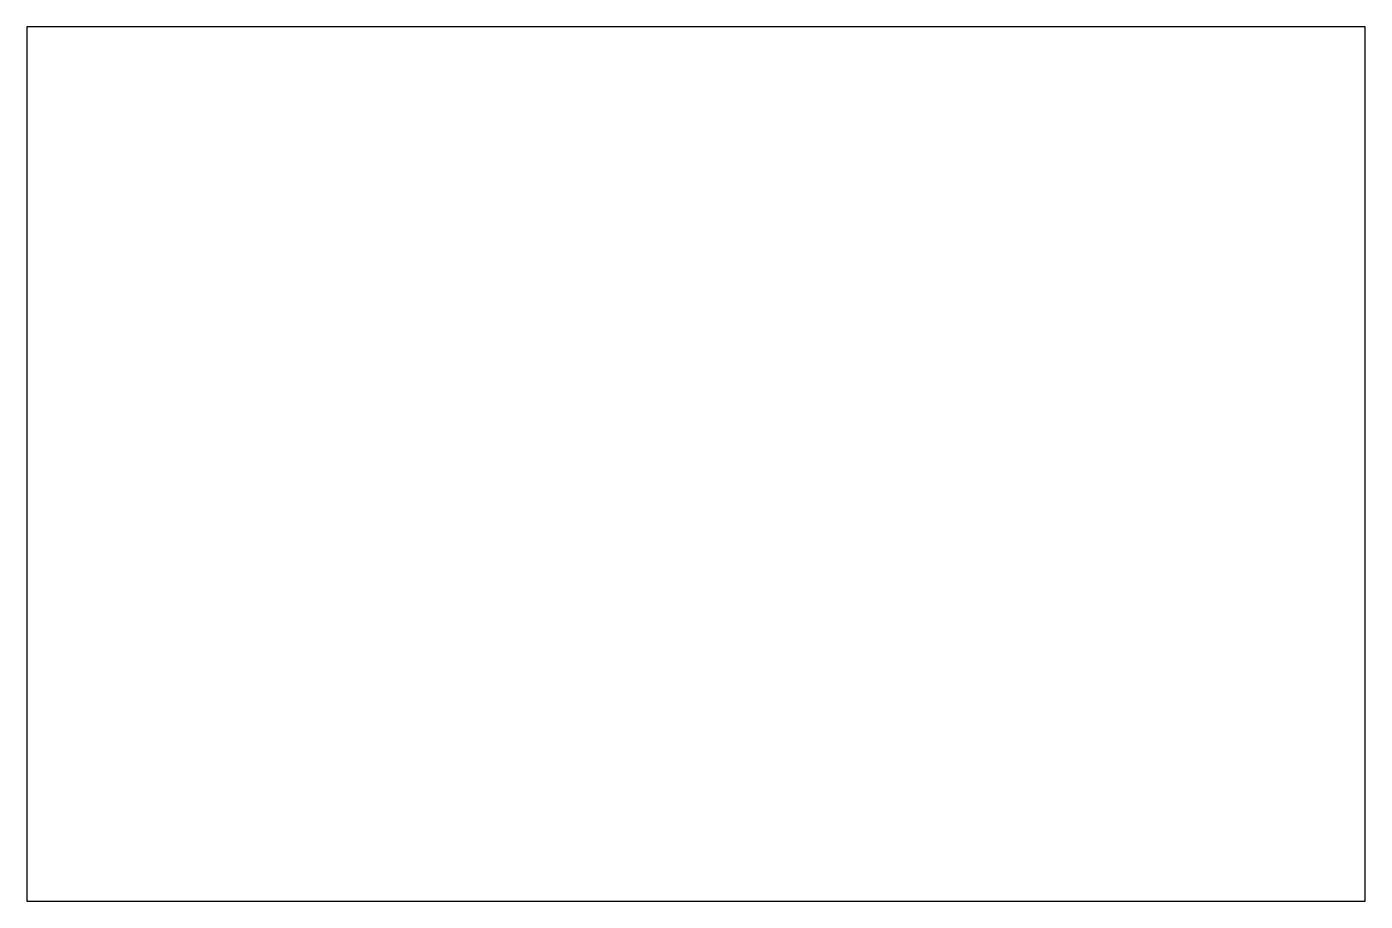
# Model space of a CAD drawing. Header units: millimetres. Extents: x -140 to 140, y -93 to 90.
import ezdxf

# ---------------------------------------------------------------- set-up
doc = ezdxf.new("R2010")
doc.units = ezdxf.units.MM
doc.layers.add('2nd plate', color=18, linetype='Continuous', true_color=0x000000)

msp = doc.modelspace()

# ---------------------------------------------------------------- linework, layer by layer
at = {"layer": '2nd plate'}
msp.add_lwpolyline([(-140, -93), (140, -93), (140, 90), (-140, 90)], close=True, dxfattribs=at)

doc.saveas('drawing.dxf')
